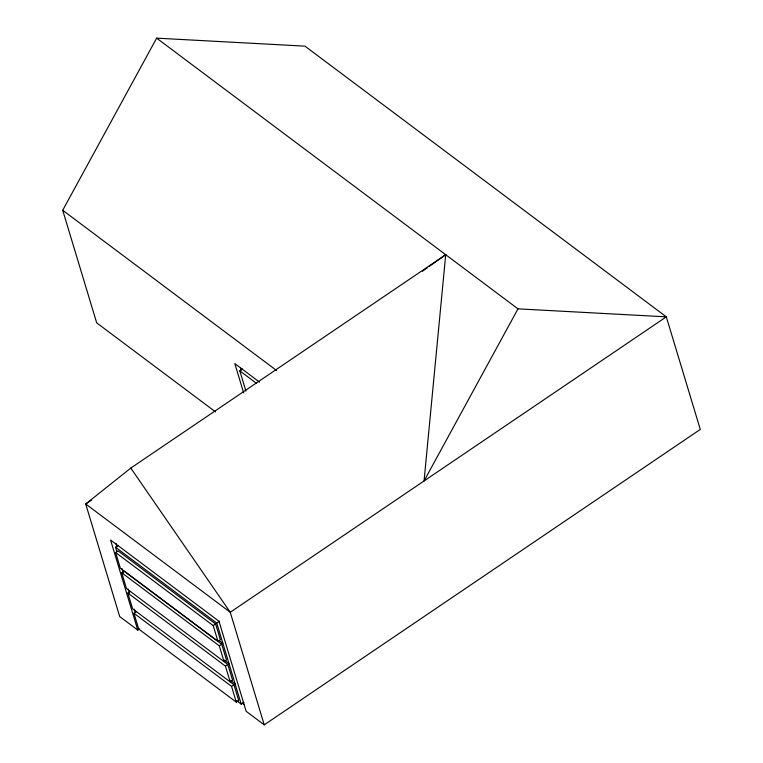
<?xml version="1.0" encoding="UTF-8"?>
<svg xmlns="http://www.w3.org/2000/svg" width="763" height="763" viewBox="0 0 763 763"><rect width="100%" height="100%" fill="white"/><g stroke="black" fill="none" stroke-linecap="round" stroke-linejoin="round"><path stroke-width="1.14" d="M137.769 630.104L119.705 616.571L85.714 503.99L130.788 468.072L445.716 254.708L424.056 480.976L517.991 308.853L666.309 316.845L700.291 429.426L264.236 724.85L246.172 711.316L218.981 621.254L110.578 540.042L137.769 630.104L139.581 628.874M215.557 411.896L96.691 322.854L62.709 210.273L156.644 38.15L304.962 46.152L666.309 316.845L230.254 612.269L85.714 503.99L91.617 499.994M422.387 271.266L427.251 267.823M429.197 266.44L445.716 254.708M245.924 391.085L239.801 370.818L242.529 368.977M116.911 551.754L115.547 547.252L118.275 545.411M115.614 552.498L118.036 550.857L215.605 623.943L220.364 639.709L217.941 641.349L120.373 568.263L115.614 552.498L213.182 625.593L217.941 641.349M121.737 572.765L124.159 571.125L221.718 644.21L226.477 659.976L224.055 661.616L219.296 645.851L121.737 572.765L126.486 588.521L227.841 664.478L232.591 680.234L230.168 681.874L225.419 666.118L127.85 593.032L130.273 591.382M127.85 593.032L132.609 608.788L233.955 684.735L238.714 700.501L236.292 702.141L138.723 629.055L133.964 613.29L136.386 611.649M213.182 625.593L215.605 623.943M115.547 547.252L216.73 623.047L219.458 621.206M219.296 645.851L221.718 644.21M225.419 666.118L227.841 664.478M133.964 613.29L231.532 686.376L233.955 684.735M236.473 700.568L241.203 704.106L243.922 702.256M156.644 38.15L517.991 308.853M62.709 210.273L276.664 370.56M259.554 382.129L234.832 363.608L243.664 392.878M239.801 370.818L256.587 383.398M219.067 640.481L222.844 643.314M224.236 660.033L228.967 663.581M230.35 680.3L235.08 683.839M242.195 703.152L244.103 704.583M130.788 468.072L230.254 612.269L264.236 724.85M240.498 367.9L241.184 370.15M216.73 623.047L241.203 704.106M231.532 686.376L236.292 702.141M115.928 543.285L116.968 546.699M122.004 568.645L123.368 573.147M128.127 588.902L129.481 593.414M134.24 609.17L135.261 612.546"/></g></svg>
